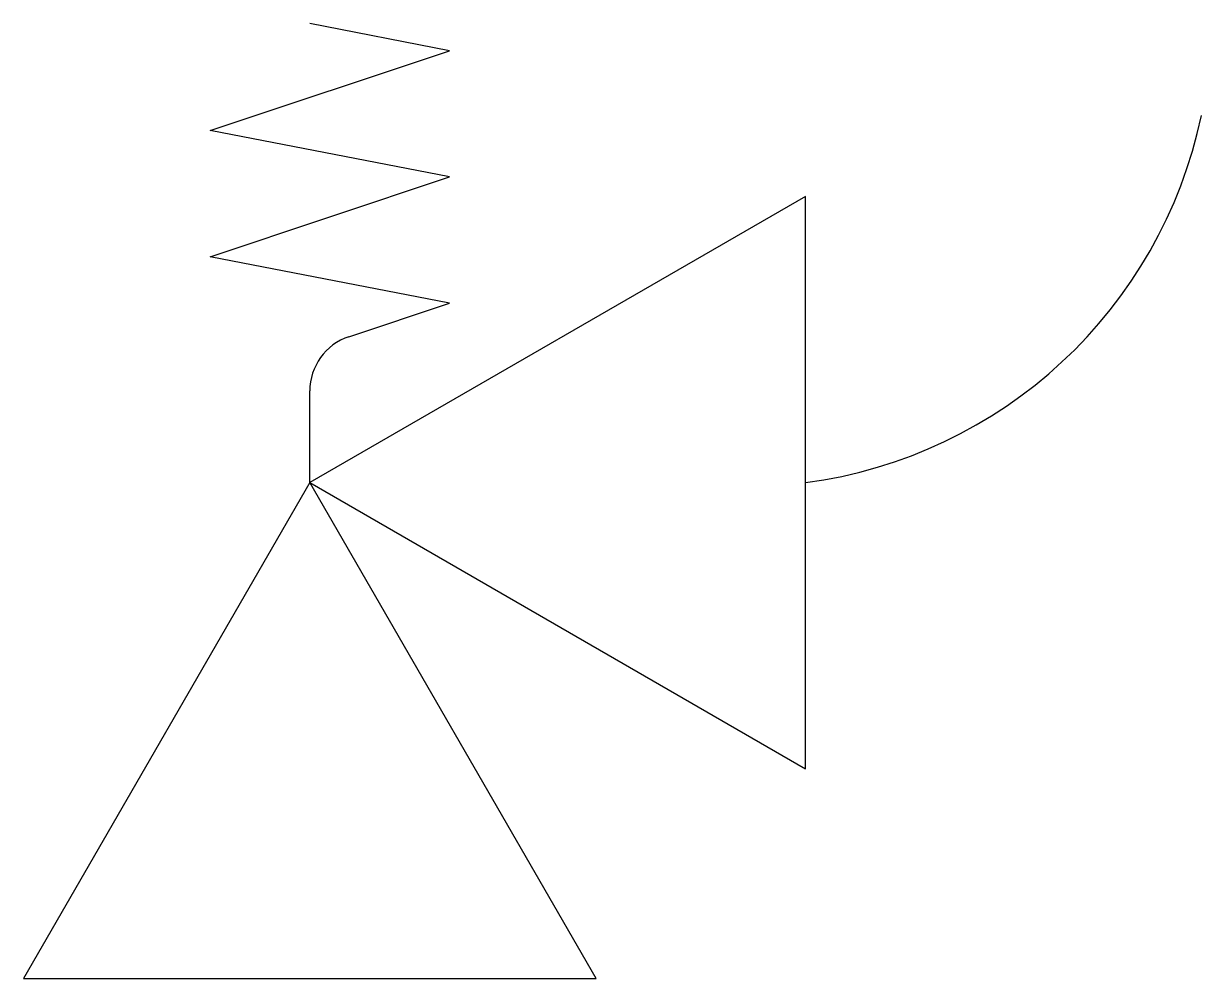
# Model space of a CAD drawing. Header units: millimetres. Extents: x -10136.498 to -10136.127, y 47.208 to 47.509.
import ezdxf

# ---------------------------------------------------------------- set-up
doc = ezdxf.new("R2010")
doc.units = ezdxf.units.MM
doc.header["$LTSCALE"] = 10
doc.layers.add('Tub_Válvulas', color=2, linetype='Continuous')

msp = doc.modelspace()

# ---------------------------------------------------------------- linework, layer by layer
at = {"layer": 'Tub_Válvulas'}
for p, q in [((-10136.36366698192, 47.50007362110678), (-10136.40756942104, 47.50860444850906)), ((-10136.43892830852, 47.47500343285969), (-10136.36366698192, 47.50007362110678)), ((-10136.36366698192, 47.46037915684759), (-10136.43892830852, 47.47500343285969)), ((-10136.43892830852, 47.4353089686005), (-10136.36366698192, 47.46037915684759)), ((-10136.36366698192, 47.42068469258839), (-10136.43892830852, 47.4353089686005)), ((-10136.39525806522, 47.41016143395132), (-10136.36366698192, 47.42068469258839)), ((-10136.40756942104, 47.36427677140275), (-10136.40756942104, 47.3930839831058))]:
    msp.add_line(p, q, dxfattribs=at)
for points in [[(-10136.25168484836, 47.27427677140331), (-10136.25168484836, 47.45427677140217), (-10136.40756942104, 47.36427677140273)], [(-10136.49756942104, 47.20839219872254), (-10136.31756942104, 47.20839219872254), (-10136.40756942104, 47.36427677140273)]]:
    msp.add_lwpolyline(points, close=True, dxfattribs=at)
for centre, radius, start, end in [((-10136.27098203018, 47.5098880843976), 0.1468844297340987, 277.5491499298991, 348.1542066774029), ((-10136.38956942104, 47.3930839831058), 0.01800000000366708, 108.423354704962, 180)]:
    msp.add_arc(centre, radius, start, end, dxfattribs=at)

doc.saveas('drawing.dxf')
